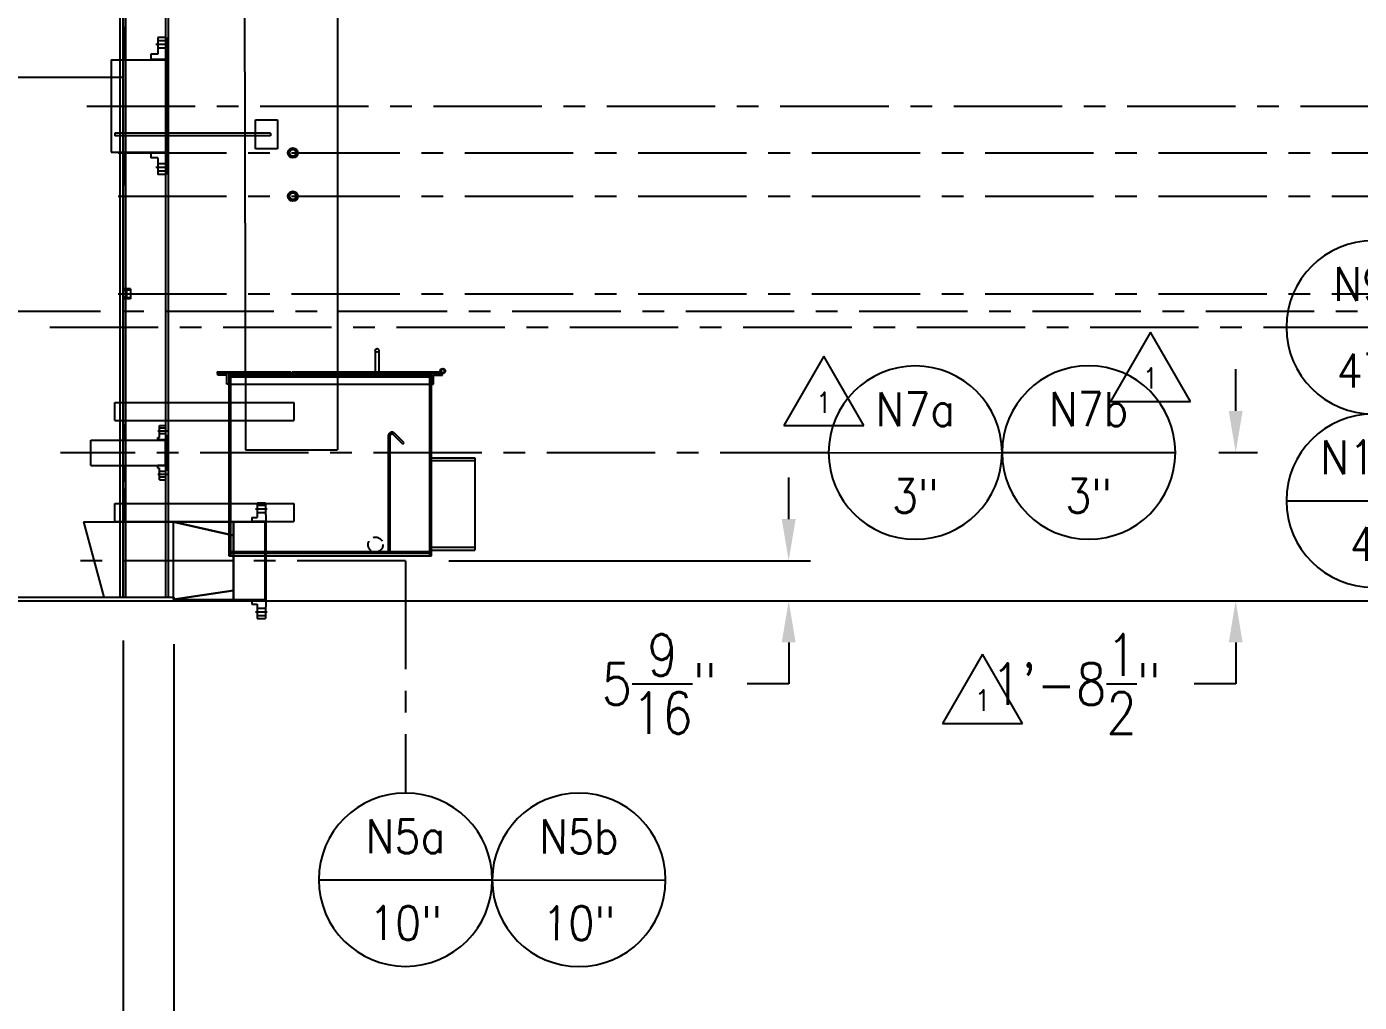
# Model space of a CAD drawing. Extents: x -1889 to 6398, y -470 to 1122.
# Drawn here: x 491.6 to 676, y 217.7 to 352.8 of the extents above; entities that cross this region are included whole.
import ezdxf
from ezdxf.enums import TextEntityAlignment as Align

# ---------------------------------------------------------------- set-up
doc = ezdxf.new("R2010")
doc.units = 0
doc.header["$LTSCALE"] = 12
doc.header["$MEASUREMENT"] = 0
doc.header["$PDMODE"] = 33
doc.header["$PDSIZE"] = -0.5
doc.linetypes.add('CENTER', pattern=[2, 1.25, -0.25, 0.25, -0.25])
doc.linetypes.add('HIDDEN2', pattern=[0.1875, 0.125, -0.0625])
doc.layers.get('0').update_dxf_attribs({"linetype": 'CONTINUOUS'})
doc.layers.get('Defpoints').update_dxf_attribs({"linetype": 'CONTINUOUS'})
for name, color, linetype in [('1.25x1.25x.25', 34, 'CONTINUOUS'), ('10 PIPE', 7, 'CONTINUOUS'), ('10-150-RFSO', 14, 'CONTINUOUS'), ('12 PIPE', 7, 'CONTINUOUS'), ('12-150-RFSO', 14, 'CONTINUOUS'), ('3 PIPE', 7, 'CONTINUOUS'), ('3-150-RFSO', 14, 'CONTINUOUS'), ('3-4-THRDCPLG', 14, 'CONTINUOUS'), ('6X20', 3, 'CONTINUOUS'), ('CENTER', 6, 'CENTER'), ('COVER', 3, 'CONTINUOUS'), ('DIM', 1, 'CONTINUOUS'), ('HANDLE', 2, 'CONTINUOUS'), ('REPAD', 7, 'CONTINUOUS'), ('SHELL', 40, 'CONTINUOUS'), ('TEXT', 4, 'CONTINUOUS')]:
    doc.layers.add(name, color=color, linetype=linetype)
doc.layers.add('AM_0', color=7, linetype='CONTINUOUS', lineweight=30)
doc.styles.add('ROMANS', font='ROMANS.shx', dxfattribs={"width": 0.85, "height": 5.76})
doc.styles.get("Standard").update_dxf_attribs({"font": 'sanss___.ttf'})
doc.dimstyles.get("Standard").update_dxf_attribs({"dimtxt": 0.18, "dimasz": 0.18, "dimexe": 0.18, "dimexo": 0.0625, "dimgap": 0.09, "dimtad": 0, "dimtih": 1, "dimtoh": 1, "dimdec": 4, "dimzin": 0, "dimdsep": 46, "dimtxsty": 'Standard', "dimcen": 0.09, "dimadec": 0, "dimazin": 0, "dimtfac": 1, "dimtdec": 4, "dimtofl": 0, "dimtmove": 0, "dimatfit": 3, "dimfxl": 1, "dimtolj": 1, "dimtzin": 0, "dimarcsym": 0})

# ---------------------------------------------------------------- blocks, each defined once
blk = doc.blocks.new('*D195')
at = {"layer": 'Defpoints', "color": 0, "transparency": 16777216}
for p in [(667.65, 376.8), (1026.46, 376.8), (511.93, 273.3)]:
    blk.add_point(p, dxfattribs=at)
at = {"layer": 'DIM', "color": 0, "lineweight": -2, "transparency": 16777216}
for p, q in [((673.65, 376.8), (1029.46, 376.8)), ((1026.46, 371.04), (1026.46, 343.27)), ((1026.46, 279.06), (1026.46, 317.21)), ((517.93, 273.3), (1029.46, 273.3))]:
    blk.add_line(p, q, dxfattribs=at)
at = {"layer": 'DIM', "color": 0, "transparency": 16777216}
for points in [[(1025.5, 371.04), (1027.42, 371.04), (1026.46, 376.8)], [(1025.5, 279.06), (1027.42, 279.06), (1026.46, 273.3)]]:
    blk.add_solid(points, dxfattribs=at)
at = {"layer": 'DIM', "color": 0, "transparency": 16777216, "insert": (1026.46, 330.24), "char_height": 5.76, "attachment_point": 5, "style": 'ROMANS'}
blk.add_mtext('\\A1;8\'-7{\\H1x;\\S1/2;}"\\P [103 1/2]', dxfattribs=at)
blk = doc.blocks.new('*D196')
at = {"layer": 'Defpoints', "color": 0, "transparency": 16777216}
for p in [(737.92, 311.16), (511.93, 273.3), (748.56, 273.3)]:
    blk.add_point(p, dxfattribs=at)
at = {"layer": 'DIM', "color": 0, "lineweight": -2, "transparency": 16777216}
for p, q in [((743.92, 311.16), (751.56, 311.16)), ((748.56, 305.4), (748.56, 279.06)), ((517.93, 273.3), (751.56, 273.3)), ((748.56, 273.3), (748.56, 255.13)), ((748.56, 255.13), (742.8, 255.13))]:
    blk.add_line(p, q, dxfattribs=at)
at = {"layer": 'DIM', "color": 0, "transparency": 16777216}
for points in [[(747.6, 305.4), (749.52, 305.4), (748.56, 311.16)], [(747.6, 279.06), (749.52, 279.06), (748.56, 273.3)]]:
    blk.add_solid(points, dxfattribs=at)
at = {"layer": 'DIM', "color": 0, "transparency": 16777216, "char_height": 5.76, "attachment_point": 5, "style": 'ROMANS'}
for s, insert in [('\\A1;3\'-1{\\H1x;\\S7/8;}"', (725.29, 262.81)), ('\\A1;[37 7/8]', (725.29, 249.78))]:
    blk.add_mtext(s, dxfattribs=dict(at, insert=insert))
blk = doc.blocks.new('A$Cff0bea57')
at = {"layer": '3-4-THRDCPLG'}
for p, q in [((-0.69, 1), (-0.69, 0)), ((-0.69, 1), (0.69, 1)), ((0.69, 0), (-0.69, 0)), ((-0.51, 0.45), (-0.53, 1)), ((-0.51, 0.45), (0.51, 0.45)), ((-0.46, 0.45), (-0.46, 0)), ((0.46, 0.45), (0.46, 0)), ((0.51, 0.45), (0.53, 1)), ((0.69, 1), (0.69, 0))]:
    blk.add_line(p, q, dxfattribs=at)
blk = doc.blocks.new('*D197')
at = {"layer": 'Defpoints', "color": 0, "transparency": 16777216}
for p in [(872.44, 315.8), (511.93, 273.3), (882.56, 273.3)]:
    blk.add_point(p, dxfattribs=at)
at = {"layer": 'DIM', "color": 0, "lineweight": -2, "transparency": 16777216}
for p, q in [((882.56, 321.56), (882.56, 327.32)), ((878.44, 315.8), (885.56, 315.8)), ((517.93, 273.3), (885.56, 273.3)), ((882.56, 267.54), (882.56, 261.78))]:
    blk.add_line(p, q, dxfattribs=at)
at = {"layer": 'DIM', "color": 0, "transparency": 16777216}
for points in [[(881.6, 321.56), (883.52, 321.56), (882.56, 315.8)], [(881.6, 267.54), (883.52, 267.54), (882.56, 273.3)]]:
    blk.add_solid(points, dxfattribs=at)
at = {"layer": 'DIM', "color": 0, "transparency": 16777216, "char_height": 5.76, "attachment_point": 5, "style": 'ROMANS'}
for s, insert in [('\\A1;3\'-6{\\H1x;\\S1/2;}"', (882.56, 298.23)), ('\\A1;[42 1/2]', (882.56, 285.2))]:
    blk.add_mtext(s, dxfattribs=dict(at, insert=insert))
blk = doc.blocks.new('*D198')
at = {"layer": 'Defpoints', "color": 0, "transparency": 16777216}
for p in [(918.96, 329.3), (926.01, 329.3), (511.93, 273.3)]:
    blk.add_point(p, dxfattribs=at)
at = {"layer": 'DIM', "color": 0, "lineweight": -2, "transparency": 16777216}
for p, q in [((924.96, 329.3), (929.01, 329.3)), ((926.01, 323.54), (926.01, 311.13)), ((926.01, 279.06), (926.01, 291.65)), ((517.93, 273.3), (929.01, 273.3))]:
    blk.add_line(p, q, dxfattribs=at)
at = {"layer": 'DIM', "color": 0, "transparency": 16777216}
for points in [[(925.05, 323.54), (926.97, 323.54), (926.01, 329.3)], [(925.05, 279.06), (926.97, 279.06), (926.01, 273.3)]]:
    blk.add_solid(points, dxfattribs=at)
at = {"layer": 'DIM', "color": 0, "transparency": 16777216, "char_height": 5.76, "attachment_point": 5, "style": 'ROMANS'}
for s, insert in [('\\A1;4\'-8"', (926.01, 305.78)), ('\\A1;[56]', (926.01, 296.04))]:
    blk.add_mtext(s, dxfattribs=dict(at, insert=insert))
blk = doc.blocks.new('A$C067614a1')
at = {"layer": '12 PIPE'}
for p, q in [((-1.67, 6.37), (5.88, 6.37)), ((-1.67, 6.37), (-1.67, -6.38)), ((5.88, 6.37), (5.88, -6.38)), ((-1.67, -6.38), (5.88, -6.38))]:
    blk.add_line(p, q, dxfattribs=at)
at = {"layer": '12-150-RFSO'}
for p, q in [((4.76, 9.5), (4.76, 7.19)), ((5.95, 9.5), (4.76, 9.5)), ((5.95, 9.5), (5.95, 7.5)), ((5.95, 9), (4.76, 9)), ((5.95, 8), (4.76, 8)), ((5.95, 7.5), (6.01, 7.5)), ((6.01, 7.5), (6.01, -7.5)), ((4.76, 7.19), (3.82, 7.19)), ((3.82, 7.19), (3.82, 6.37)), ((6.01, 6.44), (3.82, 6.44)), ((3.82, -6.38), (3.82, -7.19)), ((6.01, -6.44), (3.82, -6.44)), ((4.76, -7.19), (3.82, -7.19)), ((4.76, -7.19), (4.76, -9.5)), ((5.95, -8), (4.76, -8)), ((5.95, -9), (4.76, -9)), ((5.95, -7.5), (5.95, -9.5)), ((5.95, -7.5), (6.01, -7.5)), ((5.95, -9.5), (4.76, -9.5))]:
    blk.add_line(p, q, dxfattribs=at)
at = {"layer": 'CENTER'}
for p, q in [((6.19, 8.5), (4.51, 8.5)), ((6.19, -8.5), (4.51, -8.5))]:
    blk.add_line(p, q, dxfattribs=at)
at = {"layer": 'REPAD'}
for p, q in [((0, 10.87), (0.25, 10.87)), ((0, -10.87), (0.25, -10.87))]:
    blk.add_line(p, q, dxfattribs=at)
for points in [[(0.25, 6.37), (0.25, 10.87)], [(0.25, -6.38), (0.25, -10.87)]]:
    blk.add_lwpolyline(points, dxfattribs=at)
blk = doc.blocks.new('*D199')
at = {"layer": 'Defpoints', "color": 0, "transparency": 16777216}
for p in [(990.32, 341.8), (511.93, 273.3), (997.99, 273.3)]:
    blk.add_point(p, dxfattribs=at)
at = {"layer": 'DIM', "color": 0, "lineweight": -2, "transparency": 16777216}
for p, q in [((996.32, 341.8), (1000.99, 341.8)), ((997.99, 336.04), (997.99, 307.31)), ((997.99, 279.06), (997.99, 281.25)), ((517.93, 273.3), (1000.99, 273.3))]:
    blk.add_line(p, q, dxfattribs=at)
at = {"layer": 'DIM', "color": 0, "transparency": 16777216}
for points in [[(997.03, 336.04), (998.95, 336.04), (997.99, 341.8)], [(997.03, 279.06), (998.95, 279.06), (997.99, 273.3)]]:
    blk.add_solid(points, dxfattribs=at)
at = {"layer": 'DIM', "color": 0, "transparency": 16777216, "char_height": 5.76, "attachment_point": 5, "style": 'ROMANS'}
for s, insert in [('\\A1;5\'-8{\\H1x;\\S1/2;}"', (997.99, 301.96)), ('\\A1;[68 1/2]', (997.99, 288.93))]:
    blk.add_mtext(s, dxfattribs=dict(at, insert=insert))
blk = doc.blocks.new('*D201')
at = {"layer": 'Defpoints', "color": 0, "transparency": 16777216}
for p in [(673.78, 405.8), (511.93, 273.3), (1054.23, 273.3)]:
    blk.add_point(p, dxfattribs=at)
at = {"layer": 'DIM', "color": 0, "lineweight": -2, "transparency": 16777216}
for p, q in [((679.78, 405.8), (1057.23, 405.8)), ((1054.23, 400.04), (1054.23, 373.4)), ((1054.23, 279.06), (1054.23, 347.35)), ((517.93, 273.3), (1057.23, 273.3))]:
    blk.add_line(p, q, dxfattribs=at)
at = {"layer": 'DIM', "color": 0, "transparency": 16777216}
for points in [[(1053.27, 400.04), (1055.19, 400.04), (1054.23, 405.8)], [(1053.27, 279.06), (1055.19, 279.06), (1054.23, 273.3)]]:
    blk.add_solid(points, dxfattribs=at)
at = {"layer": 'DIM', "color": 0, "transparency": 16777216, "char_height": 5.76, "attachment_point": 5, "style": 'ROMANS'}
for s, insert in [('\\A1;11\'-0{\\H1x;\\S1/2;}"', (1054.23, 368.06)), ('\\A1;[132 1/2]', (1054.23, 355.03))]:
    blk.add_mtext(s, dxfattribs=dict(at, insert=insert))
blk = doc.blocks.new('Nozzle Callout')
blk.add_line((0.25, 0), (-0.25, 0))
blk.add_circle((0, 0), 0.25)
at = {"style": 'ROMANS', "width": 0.9}
for tag, p in [('NZ-ID', (0, 0.125)), ('NZ-SZ', (0, -0.125))]:
    blk.add_attdef(tag, text='', height=0.0975, dxfattribs=at).set_placement(p, align=Align.MIDDLE)
blk = doc.blocks.new('*D205')
at = {"layer": 'Defpoints', "color": 0, "transparency": 16777216}
for p in [(504.93, 417.3), (1075.4, 417.3), (511.93, 273.3)]:
    blk.add_point(p, dxfattribs=at)
at = {"layer": 'DIM', "color": 0, "lineweight": -2, "transparency": 16777216}
for p, q in [((510.93, 417.3), (1078.4, 417.3)), ((1075.4, 411.54), (1075.4, 279.06)), ((517.93, 273.3), (1078.4, 273.3)), ((1075.4, 273.3), (1075.4, 260.5)), ((1075.4, 260.5), (1069.64, 260.5))]:
    blk.add_line(p, q, dxfattribs=at)
at = {"layer": 'DIM', "color": 0, "transparency": 16777216}
for points in [[(1074.44, 411.54), (1076.36, 411.54), (1075.4, 417.3)], [(1074.44, 279.06), (1076.36, 279.06), (1075.4, 273.3)]]:
    blk.add_solid(points, dxfattribs=at)
at = {"layer": 'DIM', "color": 0, "transparency": 16777216, "char_height": 5.76, "attachment_point": 5, "style": 'ROMANS'}
for s, insert in [('\\A1;12\'-0"', (1056.79, 264.89)), ('\\A1;[144]', (1056.79, 255.15))]:
    blk.add_mtext(s, dxfattribs=dict(at, insert=insert))
blk = doc.blocks.new('*D206')
at = {"layer": 'Defpoints', "color": 0, "transparency": 16777216}
for p in [(257.93, 273.3), (511.93, 273.3), (257.93, 185.32)]:
    blk.add_point(p, dxfattribs=at)
at = {"layer": 'DIM', "color": 0, "lineweight": -2, "transparency": 16777216}
for p, q in [((257.93, 267.3), (257.93, 182.32)), ((511.93, 267.3), (511.93, 182.32)), ((263.69, 185.32), (354.94, 185.32)), ((506.17, 185.32), (414.91, 185.32))]:
    blk.add_line(p, q, dxfattribs=at)
at = {"layer": 'DIM', "color": 0, "transparency": 16777216}
for points in [[(263.69, 186.28), (263.69, 184.36), (257.93, 185.32)], [(506.17, 186.28), (506.17, 184.36), (511.93, 185.32)]]:
    blk.add_solid(points, dxfattribs=at)
at = {"layer": 'DIM', "color": 0, "transparency": 16777216, "char_height": 5.76, "attachment_point": 5, "style": 'ROMANS'}
for s, insert in [('\\A1;21\'-2"', (384.93, 189.71)), ('\\A1;[254] (BOTTOM)', (384.93, 179.97))]:
    blk.add_mtext(s, dxfattribs=dict(at, insert=insert))
blk = doc.blocks.new('*D207')
at = {"layer": 'Defpoints', "color": 0, "transparency": 16777216}
for p in [(264.93, 273.8), (504.93, 273.8), (504.93, 211.99)]:
    blk.add_point(p, dxfattribs=at)
at = {"layer": 'DIM', "color": 0, "lineweight": -2, "transparency": 16777216}
for p, q in [((264.93, 267.8), (264.93, 208.99)), ((504.93, 267.8), (504.93, 208.99)), ((270.69, 211.99), (353.66, 211.99)), ((499.17, 211.99), (416.2, 211.99))]:
    blk.add_line(p, q, dxfattribs=at)
at = {"layer": 'DIM', "color": 0, "transparency": 16777216}
for points in [[(270.69, 212.95), (270.69, 211.03), (264.93, 211.99)], [(499.17, 212.95), (499.17, 211.03), (504.93, 211.99)]]:
    blk.add_solid(points, dxfattribs=at)
at = {"layer": 'DIM', "color": 0, "transparency": 16777216, "char_height": 5.76, "attachment_point": 5, "style": 'ROMANS'}
for s, insert in [('\\A1;20\'-0"', (384.93, 216.38)), ('\\A1;[240] SHELL OD', (384.93, 206.64))]:
    blk.add_mtext(s, dxfattribs=dict(at, insert=insert))
blk = doc.blocks.new('*D215')
at = {"layer": 'Defpoints', "color": 0, "transparency": 16777216}
for p in [(543.99, 278.84), (511.93, 273.3), (597.03, 273.3)]:
    blk.add_point(p, dxfattribs=at)
at = {"layer": 'DIM', "color": 0, "lineweight": -2, "transparency": 16777216}
for p, q in [((597.03, 284.6), (597.03, 290.36)), ((549.99, 278.84), (600.03, 278.84)), ((517.93, 273.3), (600.03, 273.3)), ((597.03, 267.54), (597.03, 261.78)), ((597.03, 261.78), (591.27, 261.78))]:
    blk.add_line(p, q, dxfattribs=at)
at = {"layer": 'DIM', "color": 0, "transparency": 16777216}
for points in [[(596.07, 284.6), (597.99, 284.6), (597.03, 278.84)], [(596.07, 267.54), (597.99, 267.54), (597.03, 273.3)]]:
    blk.add_solid(points, dxfattribs=at)
at = {"layer": 'DIM', "color": 0, "transparency": 16777216, "insert": (579.12, 261.78), "char_height": 5.76, "attachment_point": 5, "style": 'ROMANS'}
blk.add_mtext('\\A1;5{\\H1x;\\S9/16;}"', dxfattribs=at)
blk = doc.blocks.new('*D221')
at = {"layer": 'Defpoints', "color": 0, "transparency": 16777216}
for p in [(650.56, 293.83), (511.93, 273.3), (658.9, 273.3)]:
    blk.add_point(p, dxfattribs=at)
at = {"layer": 'DIM', "color": 0, "lineweight": -2, "transparency": 16777216}
for p, q in [((658.9, 299.59), (658.9, 305.35)), ((656.56, 293.83), (661.9, 293.83)), ((517.93, 273.3), (661.9, 273.3)), ((658.9, 267.54), (658.9, 261.78)), ((658.9, 261.78), (653.14, 261.78))]:
    blk.add_line(p, q, dxfattribs=at)
at = {"layer": 'DIM', "color": 0, "transparency": 16777216}
for points in [[(657.94, 299.59), (659.86, 299.59), (658.9, 293.83)], [(657.94, 267.54), (659.86, 267.54), (658.9, 273.3)]]:
    blk.add_solid(points, dxfattribs=at)
at = {"layer": 'DIM', "color": 0, "transparency": 16777216, "insert": (636.8, 261.78), "char_height": 5.76, "attachment_point": 5, "style": 'ROMANS'}
blk.add_mtext('\\A1;1\'-8{\\H1x;\\S1/2;}"', dxfattribs=at)
blk = doc.blocks.new('*D237')
at = {"layer": 'Defpoints', "color": 0, "transparency": 16777216}
for p in [(789.78, 313.36), (384.93, 273.3), (801.41, 273.3)]:
    blk.add_point(p, dxfattribs=at)
at = {"layer": 'DIM', "color": 0, "lineweight": -2, "transparency": 16777216}
for p, q in [((795.78, 313.36), (804.41, 313.36)), ((801.41, 307.6), (801.41, 306.45)), ((801.41, 279.06), (801.41, 280.39)), ((390.93, 273.3), (804.41, 273.3))]:
    blk.add_line(p, q, dxfattribs=at)
at = {"layer": 'DIM', "color": 0, "transparency": 16777216}
for points in [[(800.45, 307.6), (802.37, 307.6), (801.41, 313.36)], [(800.45, 279.06), (802.37, 279.06), (801.41, 273.3)]]:
    blk.add_solid(points, dxfattribs=at)
at = {"layer": 'DIM', "color": 0, "transparency": 16777216, "char_height": 5.76, "attachment_point": 5, "style": 'ROMANS'}
for s, insert in [('\\A1;3\'-4{\\H1x;\\S1/16;}"', (801.41, 301.1)), ('\\A1;[40 1/16]', (801.41, 288.07))]:
    blk.add_mtext(s, dxfattribs=dict(at, insert=insert))
blk = doc.blocks.new('A$C5043b8bc')
at = {"layer": 'COVER'}
for p, q in [((-73.39, 131.61), (-73.39, 130.49)), ((-8.73, 131.61), (-73.39, 131.61)), ((-73.39, 131.61), (-73.39, 130.49)), ((-8.73, 131.61), (-73.39, 131.61)), ((-8.73, 130.49), (-73.39, 130.49)), ((-8.73, 130.49), (-73.39, 130.49)), ((-8.73, 131.61), (-8.73, 130.49)), ((-8.73, 131.61), (-8.73, 130.49))]:
    blk.add_line(p, q, dxfattribs=at)
at = {"layer": 'REPAD'}
for p, q in [((-14.97, 125.05), (-14.97, 137.05)), ((-14.97, 137.05), (-5.78, 137.05)), ((-14.97, 125.05), (-14.97, 137.05)), ((-14.97, 137.05), (-5.78, 137.05)), ((-5.78, 137.05), (-5.78, 125.05)), ((-5.78, 137.05), (-5.78, 125.05)), ((-5.78, 125.05), (-14.97, 125.05)), ((-5.78, 125.05), (-14.97, 125.05))]:
    blk.add_line(p, q, dxfattribs=at)
blk = doc.blocks.new('*D291')
at = {"layer": 'Defpoints', "color": 0, "transparency": 16777216}
for p in [(939.34, 335.3), (511.93, 273.3), (948.37, 273.3)]:
    blk.add_point(p, dxfattribs=at)
at = {"layer": 'DIM', "color": 0, "lineweight": -2, "transparency": 16777216}
for p, q in [((945.34, 335.3), (951.37, 335.3)), ((948.37, 329.54), (948.37, 314.03)), ((948.37, 279.06), (948.37, 294.56)), ((517.93, 273.3), (951.37, 273.3))]:
    blk.add_line(p, q, dxfattribs=at)
at = {"layer": 'DIM', "color": 0, "transparency": 16777216}
for points in [[(947.41, 329.54), (949.33, 329.54), (948.37, 335.3)], [(947.41, 279.06), (949.33, 279.06), (948.37, 273.3)]]:
    blk.add_solid(points, dxfattribs=at)
at = {"layer": 'DIM', "color": 0, "transparency": 16777216, "char_height": 5.76, "attachment_point": 5, "style": 'ROMANS'}
for s, insert in [('\\A1;5\'-2"', (948.37, 308.68)), ('\\A1;[62]', (948.37, 298.95))]:
    blk.add_mtext(s, dxfattribs=dict(at, insert=insert))
blk = doc.blocks.new('A$Cdaf0aad4')
at = {"layer": '3 PIPE'}
for p, q in [((-4.51, 1.75), (5.84, 1.75)), ((-4.51, -1.75), (-4.51, 1.75)), ((5.84, -1.75), (5.84, 1.75)), ((-4.51, -1.75), (5.84, -1.75))]:
    blk.add_line(p, q, dxfattribs=at)
at = {"layer": '3-150-RFSO'}
for p, q in [((5.03, 3.75), (5.91, 3.75)), ((5.03, 2.13), (5.03, 3.75)), ((5.91, 2.5), (5.91, 3.75)), ((4.78, 2.13), (5.03, 2.13)), ((4.78, 1.75), (4.78, 2.13)), ((5.91, 3.38), (5.03, 3.38)), ((5.91, 2.63), (5.03, 2.63)), ((5.91, 2.5), (5.97, 2.5)), ((5.97, -2.5), (5.97, 2.5)), ((5.97, 1.79), (4.78, 1.79)), ((4.78, -2.12), (4.78, -1.75)), ((5.97, -1.78), (4.78, -1.78)), ((4.78, -2.12), (5.03, -2.12)), ((5.03, -3.75), (5.03, -2.12)), ((5.91, -2.62), (5.03, -2.62)), ((5.91, -3.37), (5.03, -3.37)), ((5.91, -3.75), (5.91, -2.5)), ((5.91, -2.5), (5.97, -2.5)), ((5.03, -3.75), (5.91, -3.75))]:
    blk.add_line(p, q, dxfattribs=at)
at = {"layer": 'CENTER'}
for p, q in [((6.15, 3), (4.78, 3)), ((6.15, -3), (4.78, -3))]:
    blk.add_line(p, q, dxfattribs=at)
at = {"layer": 'REPAD'}
for p, q in [((0, 3.88), (0.25, 3.88)), ((0.25, 1.75), (0.25, 3.88)), ((0.25, -1.75), (0.25, -3.88)), ((0, -3.88), (0.25, -3.88))]:
    blk.add_line(p, q, dxfattribs=at)

msp = doc.modelspace()

# ---------------------------------------------------------------- linework, layer by layer
for radius in [0.34375, 0.25]:
    msp.add_circle((549.14203, 305.10789), radius)
at = {"layer": '1.25x1.25x.25'}
for p, q in [((518.03006, 304.76414), (519.53006, 304.76414)), ((518.03006, 304.51414), (518.03006, 304.76414)), ((518.03006, 304.76414), (549.09256, 304.76414)), ((519.28006, 304.51414), (518.03006, 304.51414)), ((518.28006, 304.76414), (518.28006, 304.51414)), ((518.59256, 304.76414), (518.59256, 304.51414)), ((519.28006, 303.26414), (519.28006, 304.51414)), ((519.53006, 304.76414), (519.53006, 303.26414)), ((519.53006, 304.51414), (547.59256, 304.51414)), ((526.28006, 304.76414), (526.28006, 304.51414)), ((526.59256, 304.76414), (526.59256, 304.51414)), ((549.09256, 304.76414), (547.59256, 304.76414)), ((547.59256, 304.76414), (547.59256, 303.26414)), ((547.84256, 303.26414), (547.84256, 304.51414)), ((547.84256, 304.51414), (549.09256, 304.51414)), ((549.09256, 304.51414), (549.09256, 304.76414)), ((519.53006, 303.26414), (519.28006, 303.26414)), ((519.53006, 303.26414), (547.59256, 303.26414)), ((547.59256, 303.26414), (547.84256, 303.26414))]:
    msp.add_line(p, q, dxfattribs=at)
at = {"layer": '10 PIPE'}
for p, q in [((547.34256, 293.0818), (553.60839, 293.0818)), ((547.34256, 292.7068), (553.60839, 292.7068)), ((553.60839, 293.0818), (553.60839, 280.32664)), ((499.42783, 284.21889), (524.53801, 284.21889)), ((499.42783, 284.21889), (502.2208, 273.79539)), ((511.81406, 284.21889), (511.81406, 273.46889)), ((524.53801, 284.21889), (524.53801, 273.46889)), ((547.34256, 280.70164), (553.60839, 280.70164)), ((547.34256, 280.32664), (553.60839, 280.32664)), ((511.81406, 273.46889), (524.53801, 273.46889))]:
    msp.add_line(p, q, dxfattribs=at)
at = {"layer": '10-150-RFSO'}
for p, q in [((523.47551, 286.84389), (523.47551, 284.84389)), ((523.47551, 286.84389), (524.60051, 286.84389)), ((524.60051, 286.46889), (523.47551, 286.46889)), ((524.60051, 286.84389), (524.60051, 285.21889)), ((522.72551, 284.84389), (523.47551, 284.84389)), ((522.72551, 284.84389), (522.72551, 284.21889)), ((524.66301, 284.28389), (522.72551, 284.28389)), ((524.60051, 285.46889), (523.47551, 285.46889)), ((524.60051, 285.21889), (524.66301, 285.21889)), ((524.66301, 285.21889), (524.66301, 272.46889)), ((522.72551, 273.46889), (522.72551, 272.84389)), ((524.66301, 273.40389), (522.72551, 273.40389)), ((522.72551, 272.84389), (523.47551, 272.84389)), ((523.47551, 272.84389), (523.47551, 270.84389)), ((524.60051, 272.21889), (523.47551, 272.21889)), ((524.60051, 271.21889), (523.47551, 271.21889)), ((524.60051, 272.46889), (524.60051, 270.84389)), ((524.60051, 272.46889), (524.66301, 272.46889)), ((523.47551, 270.84389), (524.60051, 270.84389))]:
    msp.add_line(p, q, dxfattribs=at)
at = {"layer": '12 PIPE'}
for p, q in [((534.59256, 396.54539), (534.59256, 294.1752)), ((521.71071, 365.96716), (521.84256, 294.1752)), ((521.84256, 294.1752), (534.59256, 294.1752))]:
    msp.add_line(p, q, dxfattribs=at)
at = {"layer": '3-4-THRDCPLG'}
for centre, radius in [((528.40116, 335.30027), 0.6875), ((528.40116, 335.30027), 0.525), ((528.40116, 335.30027), 0.46094), ((528.40116, 329.30027), 0.6875), ((528.40116, 329.30027), 0.525), ((528.40116, 329.30027), 0.46094)]:
    msp.add_circle(centre, radius, dxfattribs=at)
at = {"layer": '3-4-THRDCPLG', "color": 2, "linetype": 'HIDDEN2'}
for centre in [(528.40116, 335.30027), (528.40116, 329.30027)]:
    msp.add_circle(centre, 0.508, dxfattribs=at)
at = {"layer": '6X20'}
for p, q in [((510.80283, 273.79539), (510.80283, 417.29539)), ((511.17783, 273.79539), (511.17783, 417.29539)), ((504.92783, 273.79539), (504.92783, 415.79539)), ((505.30283, 273.79539), (505.30283, 415.79539)), ((503.73572, 298.26414), (503.73572, 300.76414)), ((503.73572, 284.26414), (503.73572, 286.76414))]:
    msp.add_line(p, q, dxfattribs=at)
at = {"layer": 'AM_0'}
for p, q in [((520.19043, 282.34682), (511.81404, 284.21889)), ((520.17088, 273.46889), (520.19455, 284.21889)), ((511.81406, 273.4689), (520.1737, 274.74544))]:
    msp.add_line(p, q, dxfattribs=at)
at = {"layer": 'CENTER'}
for p, q in [((499.8668, 341.79539), (966.32452, 341.79539)), ((504.20905, 335.29539), (939.34266, 335.29539)), ((504.20905, 329.29539), (894.96289, 329.29539)), ((504.20905, 315.79539), (824.44413, 315.79539)), ((765.77521, 313.35789), (339.10816, 313.35789)), ((494.74741, 311.15563), (665.92054, 311.15563)), ((602.5569, 293.79539), (496.24073, 293.79539)), ((524.84852, 285.96889), (523.22751, 285.96889)), ((543.993, 278.84389), (496.24073, 278.84389)), ((543.993, 278.84389), (543.993, 246.68554)), ((524.84852, 271.71889), (523.22751, 271.71889))]:
    msp.add_line(p, q, dxfattribs=at)
at = {"layer": 'COVER'}
for p, q in [((517.93631, 305.01414), (528.12381, 305.01414)), ((517.93631, 305.01414), (517.93631, 304.76414)), ((517.93631, 304.76414), (528.12381, 304.76414)), ((518.28006, 305.01414), (518.28006, 304.76414)), ((518.59256, 305.01414), (518.59256, 304.76414)), ((521.71756, 305.01414), (521.71756, 304.76414)), ((522.28006, 305.01414), (522.28006, 304.76414)), ((522.62381, 305.01414), (522.62381, 304.76414)), ((526.28006, 305.01414), (526.28006, 304.76414)), ((526.59256, 305.01414), (526.59256, 304.76414)), ((528.12381, 305.01414), (528.12381, 304.76414)), ((528.12381, 304.88914), (528.31131, 304.88914)), ((528.31131, 305.01414), (548.81131, 305.01414)), ((528.31131, 305.01414), (528.31131, 304.76414)), ((528.31131, 304.76414), (548.81131, 304.76414)), ((534.96756, 305.01414), (534.96756, 304.76414)), ((548.81131, 305.01414), (548.81131, 304.76414)), ((519.53006, 304.26414), (519.53006, 279.51414)), ((547.59256, 304.26414), (519.53006, 304.26414)), ((519.78006, 304.26414), (519.78006, 279.51414)), ((547.34256, 279.51414), (547.34256, 304.26414)), ((547.59256, 279.51414), (547.59256, 304.26414)), ((503.73572, 300.76414), (528.53006, 300.76414)), ((528.53006, 300.76414), (528.53006, 298.26414)), ((547.34256, 300.76414), (547.59256, 300.76414)), ((503.73572, 298.26414), (528.53006, 298.26414)), ((547.34256, 298.26414), (547.59256, 298.26414)), ((541.59256, 296.13914), (541.59256, 280.13914)), ((541.84256, 296.13914), (541.84256, 280.13914)), ((543.60576, 294.97948), (542.26933, 296.31591)), ((543.78254, 295.15626), (542.44611, 296.49269)), ((543.60576, 294.97948), (543.78254, 295.15626)), ((503.73572, 286.76414), (528.53006, 286.76414)), ((528.53006, 286.76414), (528.53006, 284.26414)), ((503.73572, 284.26414), (528.53006, 284.26414)), ((519.53006, 279.51414), (547.59256, 279.51414)), ((519.78006, 280.13914), (547.34256, 280.13914)), ((519.78006, 279.88914), (547.34256, 279.88914))]:
    msp.add_line(p, q, dxfattribs=at)
at = {"layer": 'COVER', "linetype": 'HIDDEN2'}
msp.add_circle((539.84256, 281.07664), 1.03125, dxfattribs=at)
at = {"layer": 'COVER'}
for radius in [0.5, 0.25]:
    msp.add_arc((542.09256, 296.13914), radius, 45, 180, dxfattribs=at)
at = {"layer": 'HANDLE'}
for p, q in [((539.81131, 307.95789), (539.81131, 305.02039)), ((540.31131, 307.95789), (540.31131, 305.02039))]:
    msp.add_line(p, q, dxfattribs=at)
msp.add_circle((540.06131, 307.95789), 0.25, dxfattribs=at)
at = {"layer": 'REPAD'}
for p, q in [((505.17783, 288.71889), (504.92783, 288.71889)), ((505.17783, 284.21889), (505.17783, 288.71889))]:
    msp.add_line(p, q, dxfattribs=at)
at = {"layer": 'SHELL'}
for p, q in [((504.42783, 416.79539), (504.42783, 273.79539)), ((504.92783, 416.79539), (504.92783, 273.79539)), ((264.92783, 345.79539), (504.92783, 345.79539)), ((257.92783, 273.79539), (511.92783, 273.79539)), ((257.92783, 273.29539), (511.92783, 273.29539)), ((511.92783, 273.79539), (511.92783, 273.29539))]:
    msp.add_line(p, q, dxfattribs=at)
at = {"layer": 'TEXT'}
for p, q in [((647.11029, 310.50718), (641.56773, 300.90718)), ((652.65285, 300.90718), (647.11029, 310.50718)), ((601.90158, 307.14523), (596.35902, 297.54523)), ((607.44414, 297.54523), (601.90158, 307.14523)), ((641.56773, 300.90718), (652.65285, 300.90718)), ((596.35902, 297.54523), (607.44414, 297.54523)), ((623.86453, 265.91133), (618.32196, 256.31133)), ((629.40709, 256.31133), (623.86453, 265.91133)), ((618.32196, 256.31133), (629.40709, 256.31133))]:
    msp.add_line(p, q, dxfattribs=at)

# ---------------------------------------------------------------- block references
at = {"layer": 'COVER'}
for name, p in [('A$C067614a1', (504.92783, 341.79539)), ('A$Cdaf0aad4', (504.92783, 293.79539))]:
    msp.add_blockref(name, p, dxfattribs=at)
at = {"layer": 'COVER', "xscale": 0.3333333333333333, "yscale": 0.3333333333333333, "zscale": 0.3333333333333333}
msp.add_blockref('A$C5043b8bc', (528.21756, 294.1752), dxfattribs=at)
at = {"layer": 'COVER', "rotation": 270.0000000000001}
msp.add_blockref('A$Cff0bea57', (504.92783, 315.79539), dxfattribs=at)
at = {"layer": 'DIM'}
ref = msp.add_blockref('Nozzle Callout', (677.92054, 311.15563), dxfattribs=dict(at, xscale=-48, yscale=48, zscale=48))
ref.add_attrib('NZ-ID', 'N9a', dxfattribs={"layer": '0', "height": 4.68, "style": 'ROMANS', "width": 0.9}).set_placement((677.92054, 317.15563), align=Align.MIDDLE)
ref.add_attrib('NZ-SZ', '47"', dxfattribs={"layer": '0', "height": 4.68, "style": 'ROMANS', "width": 0.9}).set_placement((677.92054, 305.15563), align=Align.MIDDLE)
ref = msp.add_blockref('Nozzle Callout', (614.55689, 293.81085), dxfattribs=dict(at, xscale=-48, yscale=48, zscale=48, rotation=0.07382984160838822))
ref.add_attrib('NZ-ID', 'N7a', dxfattribs={"layer": '0', "height": 4.68, "rotation": 0.0738298, "style": 'ROMANS', "width": 0.9}).set_placement((614.54916, 299.81085), align=Align.MIDDLE)
ref.add_attrib('NZ-SZ', '3"', dxfattribs={"layer": '0', "height": 4.68, "rotation": 0.0738298, "style": 'ROMANS', "width": 0.9}).set_placement((614.56463, 287.81086), align=Align.MIDDLE)
ref = msp.add_blockref('Nozzle Callout', (638.55688, 293.82631), dxfattribs=dict(at, xscale=-48, yscale=48, zscale=48))
ref.add_attrib('NZ-ID', 'N7b', dxfattribs={"layer": '0', "height": 4.68, "style": 'ROMANS', "width": 0.9}).set_placement((638.55688, 299.82631), align=Align.MIDDLE)
ref.add_attrib('NZ-SZ', '3"', dxfattribs={"layer": '0', "height": 4.68, "style": 'ROMANS', "width": 0.9}).set_placement((638.55688, 287.82631), align=Align.MIDDLE)
ref = msp.add_blockref('Nozzle Callout', (677.92054, 287.15563), dxfattribs=dict(at, xscale=-48, yscale=48, zscale=48))
ref.add_attrib('NZ-ID', 'N10a', dxfattribs={"layer": '0', "height": 4.68, "style": 'ROMANS', "width": 0.9}).set_placement((677.92054, 293.15563), align=Align.MIDDLE)
ref.add_attrib('NZ-SZ', '4"', dxfattribs={"layer": '0', "height": 4.68, "style": 'ROMANS', "width": 0.9}).set_placement((677.92054, 281.15563), align=Align.MIDDLE)
ref = msp.add_blockref('Nozzle Callout', (543.993, 234.68554), dxfattribs=dict(at, xscale=-48, yscale=48, zscale=48))
ref.add_attrib('NZ-ID', 'N5a', dxfattribs={"layer": '0', "height": 4.68, "style": 'ROMANS', "width": 0.9}).set_placement((543.993, 240.68554), align=Align.MIDDLE)
ref.add_attrib('NZ-SZ', '10"', dxfattribs={"layer": '0', "height": 4.68, "style": 'ROMANS', "width": 0.9}).set_placement((543.993, 228.68554), align=Align.MIDDLE)
ref = msp.add_blockref('Nozzle Callout', (567.99298, 234.6646), dxfattribs=dict(at, xscale=-48, yscale=48, zscale=48, rotation=359.9))
ref.add_attrib('NZ-ID', 'N5b', dxfattribs={"layer": '0', "height": 4.68, "rotation": 359.9, "style": 'ROMANS', "width": 0.9}).set_placement((568.00345, 240.66459), align=Align.MIDDLE)
ref.add_attrib('NZ-SZ', '10"', dxfattribs={"layer": '0', "height": 4.68, "rotation": 359.9, "style": 'ROMANS', "width": 0.9}).set_placement((567.98251, 228.66461), align=Align.MIDDLE)

# ---------------------------------------------------------------- texts
at = {"layer": 'TEXT', "style": 'ROMANS', "width": 0.85}
for p in [(647.11029, 304.10718), (601.90158, 300.74523), (623.86453, 259.51133)]:
    msp.add_text('1', height=2.88, dxfattribs=at).set_placement(p, align=Align.MIDDLE_CENTER)

# ---------------------------------------------------------------- dimensions: what is measured, and where the dimension line sits
at = {"layer": 'DIM'}
for base, p1, p2, override, picture, middle in [((1075.40402, 417.29539), (511.92783, 273.29539), (504.92783, 417.29539), {"dimscale": 48, "dimtxt": 5.76, "dimasz": 0.12, "dimexe": 0.0625, "dimexo": 0.125, "dimgap": 0.02, "dimzin": 3, "dimlunit": 4, "dimpost": '\\X', "dimtxsty": 'ROMANS', "dimcen": 0}, '*D205', (1056.79373, 260.49845)), ((1054.23126, 273.29539), (673.77729, 405.79539), (511.92783, 273.29539), {"dimscale": 48, "dimtxt": 5.76, "dimasz": 0.12, "dimexe": 0.0625, "dimexo": 0.125, "dimgap": 0.02, "dimzin": 3, "dimlunit": 4, "dimpost": '\\X', "dimtxsty": 'ROMANS', "dimcen": 0}, '*D201', (1054.23126, 360.37623)), ((1026.45582, 376.79539), (511.92783, 273.29539), (667.64544, 376.79539), {"dimscale": 48, "dimtxt": 5.76, "dimasz": 0.12, "dimexe": 0.0625, "dimexo": 0.125, "dimgap": 0.02, "dimzin": 3, "dimlunit": 4, "dimpost": '\\X', "dimtxsty": 'ROMANS', "dimcen": 0}, '*D195', (1026.45582, 330.24136)), ((997.99262, 273.29539), (990.32452, 341.79539), (511.92783, 273.29539), {"dimscale": 48, "dimtxt": 5.76, "dimasz": 0.12, "dimexe": 0.0625, "dimexo": 0.125, "dimgap": 0.02, "dimzin": 3, "dimlunit": 4, "dimpost": '\\X', "dimtxsty": 'ROMANS', "dimcen": 0}, '*D199', (997.99262, 294.27953)), ((948.37385, 273.29539), (939.34266, 335.29539), (511.92783, 273.29539), {"dimscale": 48, "dimtxt": 5.76, "dimasz": 0.12, "dimexe": 0.0625, "dimexo": 0.125, "dimgap": 0.02, "dimzin": 3, "dimlunit": 4, "dimpost": '\\X', "dimtxsty": 'ROMANS', "dimcen": 0}, '*D291', (948.37385, 304.29539)), ((926.00866, 329.29539), (511.92783, 273.29539), (918.96289, 329.29539), {"dimscale": 48, "dimtxt": 5.76, "dimasz": 0.12, "dimexe": 0.0625, "dimexo": 0.125, "dimgap": 0.02, "dimzin": 3, "dimlunit": 4, "dimpost": '\\X', "dimtxsty": 'ROMANS', "dimcen": 0}, '*D198', (926.00866, 301.38914)), ((882.55599, 273.29539), (872.44413, 315.79539), (511.92783, 273.29539), {"dimscale": 48, "dimtxt": 5.76, "dimasz": 0.12, "dimexe": 0.0625, "dimexo": 0.125, "dimgap": 0.02, "dimzin": 3, "dimlunit": 4, "dimpost": '\\X', "dimtxsty": 'ROMANS', "dimcen": 0}, '*D197', (882.55599, 290.54946)), ((801.40728, 273.29539), (789.77521, 313.35789), (384.92783, 273.29539), {"dimscale": 48, "dimtxt": 5.76, "dimasz": 0.12, "dimexe": 0.0625, "dimexo": 0.125, "dimgap": 0.02, "dimzin": 3, "dimlunit": 4, "dimpost": '\\X', "dimtxsty": 'ROMANS', "dimcen": 0}, '*D237', (801.40728, 293.42039)), ((748.56055, 273.29539), (737.92054, 311.15563), (511.92783, 273.29539), {"dimscale": 48, "dimtxt": 5.76, "dimasz": 0.12, "dimexe": 0.0625, "dimexo": 0.125, "dimgap": 0.02, "dimzin": 3, "dimlunit": 4, "dimpost": '\\X', "dimtxsty": 'ROMANS', "dimcen": 0}, '*D196', (725.28741, 255.13258)), ((658.89864, 273.29539), (650.55688, 293.82631), (511.92783, 273.29539), {"dimscale": 48, "dimtxt": 5.76, "dimasz": 0.12, "dimexe": 0.0625, "dimexo": 0.125, "dimgap": 0.1, "dimzin": 3, "dimlunit": 4, "dimpost": '\\X', "dimtxsty": 'ROMANS', "dimcen": 0}, '*D221', (636.79807, 261.77539)), ((597.02524, 273.29539), (543.993, 278.84389), (511.92783, 273.29539), {"dimscale": 48, "dimtxt": 5.76, "dimasz": 0.12, "dimexe": 0.0625, "dimexo": 0.125, "dimgap": 0.1, "dimzin": 3, "dimlunit": 4, "dimpost": '\\X', "dimtxsty": 'ROMANS', "dimcen": 0}, '*D215', (579.12124, 261.77539))]:
    dim = msp.add_linear_dim(base=base, p1=p1, p2=p2, angle=90, dimstyle='Standard', override=override, dxfattribs=at)
    dim.commit()
    dim.dimension.update_dxf_attribs({"geometry": picture, "text_midpoint": middle, "dimtype": 160})
for base, p1, p2, text, picture, middle in [((257.92783, 185.32141), (511.92783, 273.29539), (257.92783, 273.29539), '<> (BOTTOM)', '*D206', (384.92783, 185.32141)), ((504.92783, 211.98872), (264.92783, 273.79539), (504.92783, 273.79539), '<> SHELL OD', '*D207', (384.92783, 211.98872))]:
    dim = msp.add_linear_dim(base=base, p1=p1, p2=p2, text=text, dimstyle='Standard', override={"dimscale": 48, "dimtxt": 5.76, "dimasz": 0.12, "dimexe": 0.0625, "dimexo": 0.125, "dimgap": 0.02, "dimzin": 3, "dimlunit": 4, "dimpost": '\\X', "dimtxsty": 'ROMANS', "dimcen": 0}, dxfattribs=at)
    dim.commit()
    dim.dimension.update_dxf_attribs({"geometry": picture, "text_midpoint": middle, "dimtype": 160})

doc.saveas('drawing.dxf')
